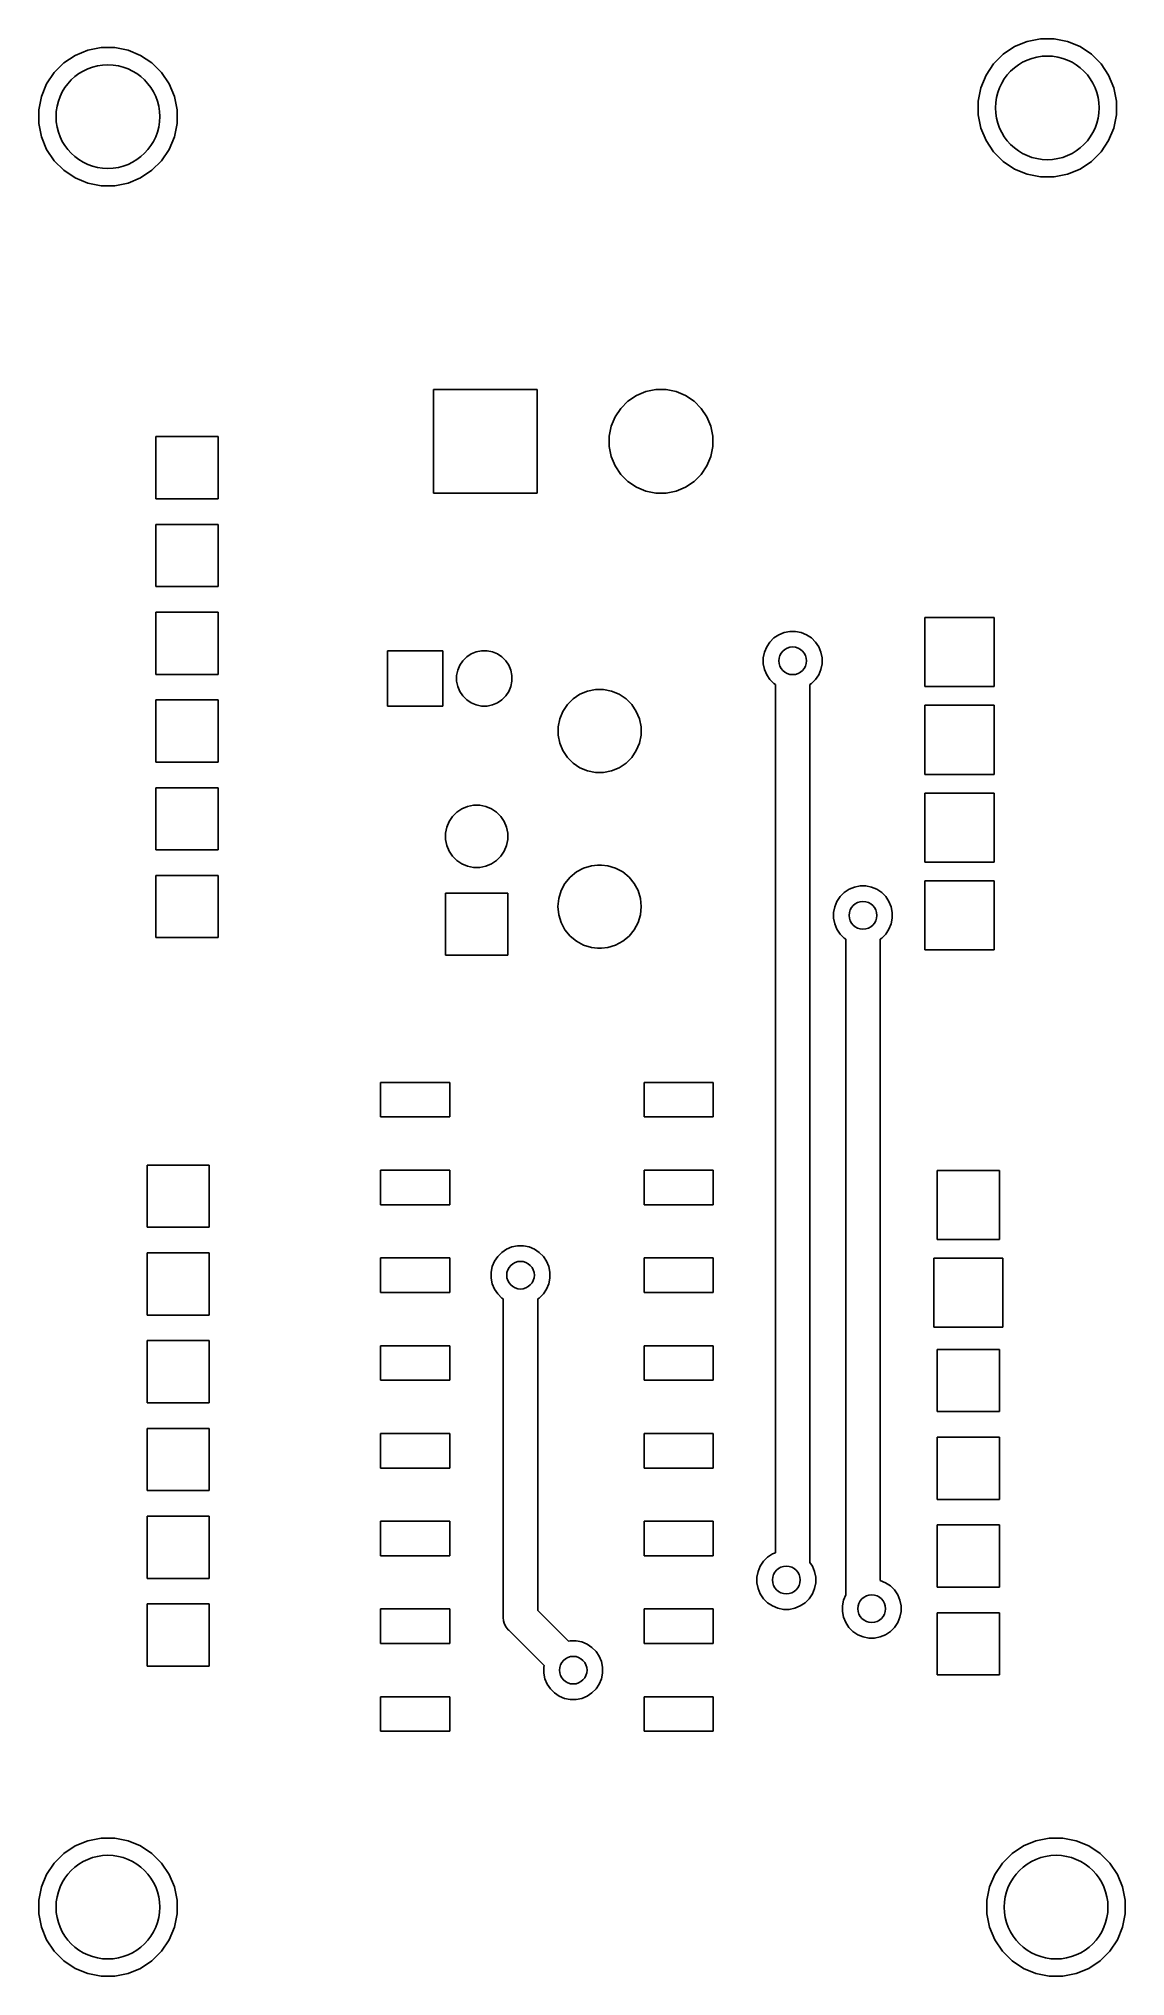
# Model space of a CAD drawing. Extents: x 88.7 to 120.1, y -115.5 to -59.5.
import ezdxf

# ---------------------------------------------------------------- set-up
doc = ezdxf.new("R2010")
doc.units = 0
doc.header["$MEASUREMENT"] = 0
doc.layers.add('BLACK', color=7, linetype='CONTINUOUS')

msp = doc.modelspace()

# ---------------------------------------------------------------- linework, layer by layer
at = {"layer": 'BLACK', "linetype": 'CONTINUOUS'}
for p, q in [((89.4031, -60.1685), (89.7306, -59.9496)), ((89.7306, -59.9496), (90.0946, -59.7989)), ((90.0946, -59.7989), (90.481, -59.722)), ((90.481, -59.722), (90.875, -59.722)), ((90.875, -59.722), (91.2614, -59.7989)), ((91.2614, -59.7989), (91.6254, -59.9496)), ((91.6254, -59.9496), (91.9529, -60.1685)), ((116.302, -60.1931), (116.581, -59.9145)), ((116.581, -59.9145), (116.909, -59.6956)), ((116.909, -59.6956), (117.273, -59.5449)), ((117.273, -59.5449), (117.659, -59.468)), ((117.659, -59.468), (118.053, -59.468)), ((118.053, -59.468), (118.439, -59.5449)), ((118.439, -59.5449), (118.803, -59.6956)), ((118.803, -59.6956), (119.131, -59.9145)), ((119.131, -59.9145), (119.41, -60.1931)), ((88.9056, -60.7746), (89.1245, -60.4471)), ((89.1245, -60.4471), (89.4031, -60.1685)), ((91.9529, -60.1685), (92.2315, -60.4471)), ((92.2315, -60.4471), (92.4504, -60.7746)), ((115.933, -60.8846), (116.084, -60.5206)), ((116.084, -60.5206), (116.302, -60.1931)), ((119.41, -60.1931), (119.628, -60.5206)), ((119.628, -60.5206), (119.779, -60.8846)), ((88.7549, -61.1386), (88.9056, -60.7746)), ((92.4504, -60.7746), (92.6011, -61.1386)), ((115.856, -61.271), (115.933, -60.8846)), ((119.779, -60.8846), (119.856, -61.271)), ((88.678, -61.525), (88.7549, -61.1386)), ((88.678, -61.919), (88.678, -61.525)), ((92.6011, -61.1386), (92.678, -61.525)), ((92.678, -61.525), (92.678, -61.919)), ((115.856, -61.665), (115.856, -61.271)), ((115.933, -62.0514), (115.856, -61.665)), ((119.856, -61.665), (119.779, -62.0514)), ((119.856, -61.271), (119.856, -61.665)), ((88.7549, -62.3054), (88.678, -61.919)), ((92.678, -61.919), (92.6011, -62.3054)), ((116.084, -62.4154), (115.933, -62.0514)), ((119.779, -62.0514), (119.628, -62.4154)), ((88.9056, -62.6694), (88.7549, -62.3054)), ((89.1245, -62.9969), (88.9056, -62.6694)), ((92.4504, -62.6694), (92.2315, -62.9969)), ((92.6011, -62.3054), (92.4504, -62.6694)), ((116.302, -62.7429), (116.084, -62.4154)), ((116.581, -63.0215), (116.302, -62.7429)), ((119.41, -62.7429), (119.131, -63.0215)), ((119.628, -62.4154), (119.41, -62.7429)), ((89.4031, -63.2755), (89.1245, -62.9969)), ((89.7306, -63.4944), (89.4031, -63.2755)), ((91.9529, -63.2755), (91.6254, -63.4944)), ((92.2315, -62.9969), (91.9529, -63.2755)), ((116.909, -63.2404), (116.581, -63.0215)), ((117.273, -63.3911), (116.909, -63.2404)), ((118.803, -63.2404), (118.439, -63.3911)), ((119.131, -63.0215), (118.803, -63.2404)), ((90.0946, -63.6451), (89.7306, -63.4944)), ((90.481, -63.722), (90.0946, -63.6451)), ((90.875, -63.722), (90.481, -63.722)), ((91.2614, -63.6451), (90.875, -63.722)), ((91.6254, -63.4944), (91.2614, -63.6451)), ((117.659, -63.468), (117.273, -63.3911)), ((118.053, -63.468), (117.659, -63.468)), ((118.439, -63.3911), (118.053, -63.468)), ((100.1, -72.62), (100.1, -69.62)), ((100.1, -69.62), (103.1, -69.62)), ((103.1, -69.62), (103.1, -72.62)), ((105.515, -70.1638), (105.724, -69.9549)), ((105.724, -69.9549), (105.969, -69.7907)), ((105.969, -69.7907), (106.242, -69.6776)), ((106.242, -69.6776), (106.532, -69.62)), ((106.532, -69.62), (106.828, -69.62)), ((106.828, -69.62), (107.118, -69.6776)), ((107.118, -69.6776), (107.391, -69.7907)), ((107.391, -69.7907), (107.636, -69.9549)), ((107.636, -69.9549), (107.845, -70.1638)), ((105.238, -70.6825), (105.351, -70.4095)), ((105.351, -70.4095), (105.515, -70.1638)), ((107.845, -70.1638), (108.009, -70.4095)), ((108.009, -70.4095), (108.122, -70.6825)), ((92.064, -72.782), (92.064, -70.982)), ((92.064, -70.982), (93.864, -70.982)), ((93.864, -70.982), (93.864, -72.782)), ((105.18, -70.9723), (105.238, -70.6825)), ((105.18, -71.2677), (105.18, -70.9723)), ((108.122, -70.6825), (108.18, -70.9723)), ((108.18, -70.9723), (108.18, -71.2677)), ((105.238, -71.5575), (105.18, -71.2677)), ((105.351, -71.8305), (105.238, -71.5575)), ((108.122, -71.5575), (108.009, -71.8305)), ((108.18, -71.2677), (108.122, -71.5575)), ((105.515, -72.0762), (105.351, -71.8305)), ((105.724, -72.2851), (105.515, -72.0762)), ((105.969, -72.4493), (105.724, -72.2851)), ((107.636, -72.2851), (107.391, -72.4493)), ((107.845, -72.0762), (107.636, -72.2851)), ((108.009, -71.8305), (107.845, -72.0762)), ((93.864, -72.782), (92.064, -72.782)), ((103.1, -72.62), (100.1, -72.62)), ((106.242, -72.5624), (105.969, -72.4493)), ((106.532, -72.62), (106.242, -72.5624)), ((106.828, -72.62), (106.532, -72.62)), ((107.118, -72.5624), (106.828, -72.62)), ((107.391, -72.4493), (107.118, -72.5624)), ((92.064, -75.322), (92.064, -73.522)), ((92.064, -73.522), (93.864, -73.522)), ((93.864, -73.522), (93.864, -75.322)), ((93.864, -75.322), (92.064, -75.322)), ((92.064, -77.862), (92.064, -76.062)), ((92.064, -76.062), (93.864, -76.062)), ((93.864, -76.062), (93.864, -77.862)), ((114.316, -78.216), (114.316, -76.216)), ((114.316, -76.216), (116.316, -76.216)), ((116.316, -76.216), (116.316, -78.216)), ((109.83, -76.9282), (109.948, -76.8098)), ((109.948, -76.8098), (110.087, -76.7167)), ((110.087, -76.7167), (110.242, -76.6527)), ((110.242, -76.6527), (110.406, -76.62)), ((110.406, -76.62), (110.574, -76.62)), ((110.574, -76.62), (110.738, -76.6527)), ((110.738, -76.6527), (110.893, -76.7167)), ((110.893, -76.7167), (111.032, -76.8098)), ((111.032, -76.8098), (111.15, -76.9282)), ((98.768, -78.778), (98.768, -77.178)), ((98.768, -77.178), (100.368, -77.178)), ((100.368, -77.178), (100.368, -78.778)), ((100.947, -77.468), (101.058, -77.3566)), ((101.058, -77.3566), (101.189, -77.269)), ((101.189, -77.269), (101.335, -77.2087)), ((101.335, -77.2087), (101.489, -77.178)), ((101.489, -77.178), (101.647, -77.178)), ((101.647, -77.178), (101.801, -77.2087)), ((101.801, -77.2087), (101.947, -77.269)), ((101.947, -77.269), (102.078, -77.3566)), ((102.078, -77.3566), (102.189, -77.468)), ((109.64, -77.3863), (109.673, -77.2221)), ((109.673, -77.2221), (109.737, -77.0674)), ((109.737, -77.0674), (109.83, -76.9282)), ((111.15, -76.9282), (111.243, -77.0674)), ((111.243, -77.0674), (111.307, -77.2221)), ((111.307, -77.2221), (111.34, -77.3863)), ((93.864, -77.862), (92.064, -77.862)), ((100.768, -77.8992), (100.799, -77.7446)), ((100.768, -78.0568), (100.768, -77.8992)), ((100.799, -77.7446), (100.859, -77.5991)), ((100.859, -77.5991), (100.947, -77.468)), ((102.189, -77.468), (102.277, -77.5991)), ((102.277, -77.5991), (102.337, -77.7446)), ((102.337, -77.7446), (102.368, -77.8992)), ((102.368, -77.8992), (102.368, -78.0568)), ((109.64, -77.5537), (109.64, -77.3863)), ((109.673, -77.7179), (109.64, -77.5537)), ((109.737, -77.8726), (109.673, -77.7179)), ((109.83, -78.0118), (109.737, -77.8726)), ((111.243, -77.8726), (111.15, -78.0118)), ((111.307, -77.7179), (111.243, -77.8726)), ((111.34, -77.5537), (111.307, -77.7179)), ((111.34, -77.3863), (111.34, -77.5537)), ((100.799, -78.2114), (100.768, -78.0568)), ((100.859, -78.3569), (100.799, -78.2114)), ((100.947, -78.488), (100.859, -78.3569)), ((101.058, -78.5994), (100.947, -78.488)), ((102.189, -78.488), (102.078, -78.5994)), ((102.277, -78.3569), (102.189, -78.488)), ((102.337, -78.2114), (102.277, -78.3569)), ((102.368, -78.0568), (102.337, -78.2114)), ((104.137, -78.5699), (104.334, -78.4386)), ((104.334, -78.4386), (104.552, -78.3481)), ((104.552, -78.3481), (104.784, -78.302)), ((104.784, -78.302), (105.02, -78.302)), ((105.02, -78.302), (105.252, -78.3481)), ((105.252, -78.3481), (105.47, -78.4386)), ((105.47, -78.4386), (105.667, -78.5699)), ((109.948, -78.1302), (109.83, -78.0118)), ((109.99, -78.1582), (109.948, -78.1302)), ((109.99, -103.281), (109.99, -78.1582)), ((111.032, -78.1302), (110.99, -78.1582)), ((110.99, -78.1582), (110.99, -103.564)), ((111.15, -78.0118), (111.032, -78.1302)), ((116.316, -78.216), (114.316, -78.216)), ((92.064, -80.402), (92.064, -78.602)), ((92.064, -78.602), (93.864, -78.602)), ((93.864, -78.602), (93.864, -80.402)), ((100.368, -78.778), (98.768, -78.778)), ((101.189, -78.687), (101.058, -78.5994)), ((101.335, -78.7473), (101.189, -78.687)), ((101.489, -78.778), (101.335, -78.7473)), ((101.647, -78.778), (101.489, -78.778)), ((101.801, -78.7473), (101.647, -78.778)), ((101.947, -78.687), (101.801, -78.7473)), ((102.078, -78.5994), (101.947, -78.687)), ((103.748, -79.152), (103.839, -78.9336)), ((103.839, -78.9336), (103.97, -78.737)), ((103.97, -78.737), (104.137, -78.5699)), ((105.667, -78.5699), (105.834, -78.737)), ((105.834, -78.737), (105.965, -78.9336)), ((105.965, -78.9336), (106.056, -79.152)), ((114.316, -80.756), (114.316, -78.756)), ((114.316, -78.756), (116.316, -78.756)), ((116.316, -78.756), (116.316, -80.756)), ((103.702, -79.3838), (103.748, -79.152)), ((103.702, -79.6202), (103.702, -79.3838)), ((106.056, -79.152), (106.102, -79.3838)), ((106.102, -79.3838), (106.102, -79.6202)), ((103.748, -79.852), (103.702, -79.6202)), ((103.839, -80.0704), (103.748, -79.852)), ((103.97, -80.267), (103.839, -80.0704)), ((105.965, -80.0704), (105.834, -80.267)), ((106.056, -79.852), (105.965, -80.0704)), ((106.102, -79.6202), (106.056, -79.852)), ((93.864, -80.402), (92.064, -80.402)), ((104.137, -80.4341), (103.97, -80.267)), ((104.334, -80.5654), (104.137, -80.4341)), ((104.552, -80.6559), (104.334, -80.5654)), ((104.784, -80.702), (104.552, -80.6559)), ((105.02, -80.702), (104.784, -80.702)), ((105.252, -80.6559), (105.02, -80.702)), ((105.47, -80.5654), (105.252, -80.6559)), ((105.667, -80.4341), (105.47, -80.5654)), ((105.834, -80.267), (105.667, -80.4341)), ((92.064, -82.942), (92.064, -81.142)), ((92.064, -81.142), (93.864, -81.142)), ((93.864, -81.142), (93.864, -82.942)), ((116.316, -80.756), (114.316, -80.756)), ((114.316, -83.296), (114.316, -81.296)), ((114.316, -81.296), (116.316, -81.296)), ((116.316, -81.296), (116.316, -83.296)), ((100.647, -81.9763), (100.772, -81.8509)), ((100.772, -81.8509), (100.92, -81.7524)), ((100.92, -81.7524), (101.083, -81.6846)), ((101.083, -81.6846), (101.257, -81.65)), ((101.257, -81.65), (101.435, -81.65)), ((101.435, -81.65), (101.609, -81.6846)), ((101.609, -81.6846), (101.772, -81.7524)), ((101.772, -81.7524), (101.92, -81.8509)), ((101.92, -81.8509), (102.045, -81.9763)), ((100.446, -82.4614), (100.481, -82.2875)), ((100.481, -82.2875), (100.548, -82.1237)), ((100.548, -82.1237), (100.647, -81.9763)), ((102.045, -81.9763), (102.144, -82.1237)), ((102.144, -82.1237), (102.211, -82.2875)), ((102.211, -82.2875), (102.246, -82.4614)), ((93.864, -82.942), (92.064, -82.942)), ((100.446, -82.6386), (100.446, -82.4614)), ((100.481, -82.8125), (100.446, -82.6386)), ((100.548, -82.9763), (100.481, -82.8125)), ((100.647, -83.1237), (100.548, -82.9763)), ((102.144, -82.9763), (102.045, -83.1237)), ((102.211, -82.8125), (102.144, -82.9763)), ((102.246, -82.6386), (102.211, -82.8125)), ((102.246, -82.4614), (102.246, -82.6386)), ((100.772, -83.2491), (100.647, -83.1237)), ((100.92, -83.3476), (100.772, -83.2491)), ((101.083, -83.4154), (100.92, -83.3476)), ((101.257, -83.45), (101.083, -83.4154)), ((101.435, -83.45), (101.257, -83.45)), ((101.609, -83.4154), (101.435, -83.45)), ((101.772, -83.3476), (101.609, -83.4154)), ((101.92, -83.2491), (101.772, -83.3476)), ((102.045, -83.1237), (101.92, -83.2491)), ((104.232, -83.5794), (104.441, -83.468)), ((104.441, -83.468), (104.667, -83.3994)), ((104.667, -83.3994), (104.843, -83.382)), ((104.843, -83.382), (104.961, -83.382)), ((104.961, -83.382), (105.137, -83.3994)), ((105.137, -83.3994), (105.363, -83.468)), ((105.363, -83.468), (105.572, -83.5794)), ((116.316, -83.296), (114.316, -83.296)), ((92.064, -85.482), (92.064, -83.682)), ((92.064, -83.682), (93.864, -83.682)), ((93.864, -83.682), (93.864, -85.482)), ((103.788, -84.1206), (103.899, -83.9121)), ((103.899, -83.9121), (104.049, -83.7294)), ((104.049, -83.7294), (104.232, -83.5794)), ((105.572, -83.5794), (105.755, -83.7294)), ((105.755, -83.7294), (105.905, -83.9121)), ((105.905, -83.9121), (106.016, -84.1206)), ((111.98, -84.1758), (112.119, -84.0827)), ((112.119, -84.0827), (112.274, -84.0187)), ((112.274, -84.0187), (112.438, -83.986)), ((112.438, -83.986), (112.606, -83.986)), ((112.606, -83.986), (112.77, -84.0187)), ((112.77, -84.0187), (112.925, -84.0827)), ((112.925, -84.0827), (113.064, -84.1758)), ((114.316, -85.836), (114.316, -83.836)), ((114.316, -83.836), (116.316, -83.836)), ((116.316, -83.836), (116.316, -85.836)), ((100.446, -85.99), (100.446, -84.19)), ((100.446, -84.19), (102.246, -84.19)), ((102.246, -84.19), (102.246, -85.99)), ((103.696, -84.582), (103.719, -84.3468)), ((103.719, -84.8172), (103.696, -84.582)), ((103.719, -84.3468), (103.788, -84.1206)), ((106.016, -84.1206), (106.085, -84.3468)), ((106.085, -84.3468), (106.108, -84.582)), ((106.108, -84.582), (106.085, -84.8172)), ((111.672, -84.7523), (111.705, -84.5881)), ((111.705, -84.5881), (111.769, -84.4334)), ((111.769, -84.4334), (111.862, -84.2942)), ((111.862, -84.2942), (111.98, -84.1758)), ((113.064, -84.1758), (113.182, -84.2942)), ((113.182, -84.2942), (113.275, -84.4334)), ((113.275, -84.4334), (113.339, -84.5881)), ((113.339, -84.5881), (113.372, -84.7523)), ((103.788, -85.0434), (103.719, -84.8172)), ((103.899, -85.2519), (103.788, -85.0434)), ((106.016, -85.0434), (105.905, -85.2519)), ((106.085, -84.8172), (106.016, -85.0434)), ((111.672, -84.9197), (111.672, -84.7523)), ((111.705, -85.0839), (111.672, -84.9197)), ((111.769, -85.2386), (111.705, -85.0839)), ((113.339, -85.0839), (113.275, -85.2386)), ((113.372, -84.9197), (113.339, -85.0839)), ((113.372, -84.7523), (113.372, -84.9197)), ((93.864, -85.482), (92.064, -85.482)), ((104.049, -85.4346), (103.899, -85.2519)), ((104.232, -85.5846), (104.049, -85.4346)), ((104.441, -85.696), (104.232, -85.5846)), ((104.667, -85.7646), (104.441, -85.696)), ((104.843, -85.782), (104.667, -85.7646)), ((104.961, -85.782), (104.843, -85.782)), ((105.137, -85.7646), (104.961, -85.782)), ((105.363, -85.696), (105.137, -85.7646)), ((105.572, -85.5846), (105.363, -85.696)), ((105.755, -85.4346), (105.572, -85.5846)), ((105.905, -85.2519), (105.755, -85.4346)), ((111.862, -85.3778), (111.769, -85.2386)), ((111.98, -85.4962), (111.862, -85.3778)), ((112.022, -85.5242), (111.98, -85.4962)), ((112.022, -104.501), (112.022, -85.5242)), ((113.064, -85.4962), (113.022, -85.5242)), ((113.022, -85.5242), (113.022, -104.084)), ((113.182, -85.3778), (113.064, -85.4962)), ((113.275, -85.2386), (113.182, -85.3778)), ((102.246, -85.99), (100.446, -85.99)), ((116.316, -85.836), (114.316, -85.836)), ((98.568, -90.67), (98.568, -89.67)), ((98.568, -89.67), (100.568, -89.67)), ((100.568, -89.67), (100.568, -90.67)), ((106.188, -90.67), (106.188, -89.67)), ((106.188, -89.67), (108.188, -89.67)), ((108.188, -89.67), (108.188, -90.67)), ((100.568, -90.67), (98.568, -90.67)), ((108.188, -90.67), (106.188, -90.67)), ((91.81, -93.864), (91.81, -92.064)), ((91.81, -92.064), (93.61, -92.064)), ((93.61, -92.064), (93.61, -93.864)), ((98.568, -93.21), (98.568, -92.21)), ((98.568, -92.21), (100.568, -92.21)), ((100.568, -92.21), (100.568, -93.21)), ((106.188, -93.21), (106.188, -92.21)), ((106.188, -92.21), (108.188, -92.21)), ((108.188, -92.21), (108.188, -93.21)), ((114.67, -94.218), (114.67, -92.218)), ((114.67, -92.218), (116.47, -92.218)), ((116.47, -92.218), (116.47, -94.218)), ((100.568, -93.21), (98.568, -93.21)), ((108.188, -93.21), (106.188, -93.21)), ((93.61, -93.864), (91.81, -93.864)), ((91.81, -96.404), (91.81, -94.604)), ((91.81, -94.604), (93.61, -94.604)), ((93.61, -94.604), (93.61, -96.404)), ((98.568, -95.75), (98.568, -94.75)), ((98.568, -94.75), (100.568, -94.75)), ((100.568, -94.75), (100.568, -95.75)), ((101.863, -94.8474), (101.956, -94.7082)), ((101.956, -94.7082), (102.074, -94.5898)), ((102.074, -94.5898), (102.213, -94.4967)), ((102.213, -94.4967), (102.368, -94.4327)), ((102.368, -94.4327), (102.532, -94.4)), ((102.532, -94.4), (102.7, -94.4)), ((102.7, -94.4), (102.864, -94.4327)), ((102.864, -94.4327), (103.019, -94.4967)), ((103.019, -94.4967), (103.158, -94.5898)), ((103.158, -94.5898), (103.276, -94.7082)), ((103.276, -94.7082), (103.369, -94.8474)), ((106.188, -95.75), (106.188, -94.75)), ((106.188, -94.75), (108.188, -94.75)), ((108.188, -94.75), (108.188, -95.75)), ((114.57, -96.758), (114.57, -94.758)), ((114.57, -94.758), (116.57, -94.758)), ((116.47, -94.218), (114.67, -94.218)), ((116.57, -94.758), (116.57, -96.758)), ((101.766, -95.1663), (101.799, -95.0021)), ((101.766, -95.3337), (101.766, -95.1663)), ((101.799, -95.0021), (101.863, -94.8474)), ((103.369, -94.8474), (103.433, -95.0021)), ((103.433, -95.0021), (103.466, -95.1663)), ((103.466, -95.1663), (103.466, -95.3337)), ((100.568, -95.75), (98.568, -95.75)), ((101.799, -95.4979), (101.766, -95.3337)), ((101.863, -95.6526), (101.799, -95.4979)), ((101.956, -95.7918), (101.863, -95.6526)), ((102.074, -95.9102), (101.956, -95.7918)), ((103.276, -95.7918), (103.158, -95.9102)), ((103.369, -95.6526), (103.276, -95.7918)), ((103.433, -95.4979), (103.369, -95.6526)), ((103.466, -95.3337), (103.433, -95.4979)), ((108.188, -95.75), (106.188, -95.75)), ((93.61, -96.404), (91.81, -96.404)), ((102.116, -95.9382), (102.074, -95.9102)), ((102.116, -105.131), (102.116, -95.9382)), ((103.158, -95.9102), (103.116, -95.9382)), ((103.116, -95.9382), (103.116, -104.949)), ((116.57, -96.758), (114.57, -96.758)), ((91.81, -98.944), (91.81, -97.144)), ((91.81, -97.144), (93.61, -97.144)), ((93.61, -97.144), (93.61, -98.944)), ((98.568, -98.29), (98.568, -97.29)), ((98.568, -97.29), (100.568, -97.29)), ((100.568, -97.29), (100.568, -98.29)), ((106.188, -98.29), (106.188, -97.29)), ((106.188, -97.29), (108.188, -97.29)), ((108.188, -97.29), (108.188, -98.29)), ((114.67, -99.198), (114.67, -97.398)), ((114.67, -97.398), (116.47, -97.398)), ((116.47, -97.398), (116.47, -99.198)), ((100.568, -98.29), (98.568, -98.29)), ((108.188, -98.29), (106.188, -98.29)), ((93.61, -98.944), (91.81, -98.944)), ((116.47, -99.198), (114.67, -99.198)), ((91.81, -101.484), (91.81, -99.684)), ((91.81, -99.684), (93.61, -99.684)), ((93.61, -99.684), (93.61, -101.484)), ((98.568, -100.83), (98.568, -99.83)), ((98.568, -99.83), (100.568, -99.83)), ((100.568, -99.83), (100.568, -100.83)), ((106.188, -100.83), (106.188, -99.83)), ((106.188, -99.83), (108.188, -99.83)), ((108.188, -99.83), (108.188, -100.83)), ((114.67, -101.738), (114.67, -99.938)), ((114.67, -99.938), (116.47, -99.938)), ((116.47, -99.938), (116.47, -101.738)), ((100.568, -100.83), (98.568, -100.83)), ((108.188, -100.83), (106.188, -100.83)), ((93.61, -101.484), (91.81, -101.484)), ((116.47, -101.738), (114.67, -101.738)), ((91.81, -104.024), (91.81, -102.224)), ((91.81, -102.224), (93.61, -102.224)), ((93.61, -102.224), (93.61, -104.024)), ((98.568, -103.37), (98.568, -102.37)), ((98.568, -102.37), (100.568, -102.37)), ((100.568, -102.37), (100.568, -103.37)), ((106.188, -103.37), (106.188, -102.37)), ((106.188, -102.37), (108.188, -102.37)), ((108.188, -102.37), (108.188, -103.37)), ((114.67, -104.278), (114.67, -102.478)), ((114.67, -102.478), (116.47, -102.478)), ((116.47, -102.478), (116.47, -104.278)), ((100.568, -103.37), (98.568, -103.37)), ((108.188, -103.37), (106.188, -103.37)), ((109.489, -103.822), (109.553, -103.667)), ((109.553, -103.667), (109.646, -103.528)), ((109.646, -103.528), (109.764, -103.41)), ((109.764, -103.41), (109.903, -103.317)), ((109.903, -103.317), (109.99, -103.281)), ((110.99, -103.564), (111.059, -103.667)), ((111.059, -103.667), (111.123, -103.822)), ((93.61, -104.024), (91.81, -104.024)), ((109.456, -103.986), (109.489, -103.822)), ((109.456, -104.154), (109.456, -103.986)), ((109.489, -104.318), (109.456, -104.154)), ((111.123, -103.822), (111.156, -103.986)), ((111.156, -104.154), (111.123, -104.318)), ((111.156, -103.986), (111.156, -104.154)), ((113.022, -104.084), (113.024, -104.085)), ((113.024, -104.085), (113.179, -104.149)), ((113.179, -104.149), (113.318, -104.242)), ((113.318, -104.242), (113.436, -104.36)), ((116.47, -104.278), (114.67, -104.278)), ((91.81, -106.564), (91.81, -104.764)), ((91.81, -104.764), (93.61, -104.764)), ((93.61, -104.764), (93.61, -106.564)), ((109.553, -104.473), (109.489, -104.318)), ((109.646, -104.612), (109.553, -104.473)), ((109.764, -104.73), (109.646, -104.612)), ((109.903, -104.823), (109.764, -104.73)), ((110.058, -104.887), (109.903, -104.823)), ((110.709, -104.823), (110.554, -104.887)), ((110.848, -104.73), (110.709, -104.823)), ((110.966, -104.612), (110.848, -104.73)), ((111.059, -104.473), (110.966, -104.612)), ((111.123, -104.318), (111.059, -104.473)), ((111.926, -104.818), (111.959, -104.654)), ((111.926, -104.986), (111.926, -104.818)), ((111.959, -104.654), (112.022, -104.501)), ((113.436, -104.36), (113.529, -104.499)), ((113.529, -104.499), (113.593, -104.654)), ((113.593, -104.654), (113.626, -104.818)), ((113.626, -104.818), (113.626, -104.986)), ((98.568, -105.91), (98.568, -104.91)), ((98.568, -104.91), (100.568, -104.91)), ((100.568, -104.91), (100.568, -105.91)), ((102.114, -105.156), (102.116, -105.131)), ((102.123, -105.254), (102.114, -105.156)), ((102.143, -105.32), (102.123, -105.254)), ((102.152, -105.348), (102.143, -105.32)), ((102.198, -105.435), (102.152, -105.348)), ((103.116, -104.949), (104.007, -105.84)), ((106.188, -105.91), (106.188, -104.91)), ((106.188, -104.91), (108.188, -104.91)), ((108.188, -104.91), (108.188, -105.91)), ((110.222, -104.92), (110.058, -104.887)), ((110.39, -104.92), (110.222, -104.92)), ((110.554, -104.887), (110.39, -104.92)), ((111.959, -105.15), (111.926, -104.986)), ((112.023, -105.305), (111.959, -105.15)), ((112.116, -105.444), (112.023, -105.305)), ((113.529, -105.305), (113.436, -105.444)), ((113.593, -105.15), (113.529, -105.305)), ((113.626, -104.986), (113.593, -105.15)), ((114.67, -106.818), (114.67, -105.018)), ((114.67, -105.018), (116.47, -105.018)), ((116.47, -105.018), (116.47, -106.818)), ((100.568, -105.91), (98.568, -105.91)), ((102.261, -105.511), (102.198, -105.435)), ((102.28, -105.527), (102.261, -105.511)), ((103.3, -106.547), (102.28, -105.527)), ((104.007, -105.84), (104.056, -105.83)), ((104.056, -105.83), (104.224, -105.83)), ((104.224, -105.83), (104.388, -105.863)), ((104.388, -105.863), (104.543, -105.927)), ((104.543, -105.927), (104.682, -106.02)), ((108.188, -105.91), (106.188, -105.91)), ((112.234, -105.562), (112.116, -105.444)), ((112.373, -105.655), (112.234, -105.562)), ((112.528, -105.719), (112.373, -105.655)), ((112.692, -105.752), (112.528, -105.719)), ((112.86, -105.752), (112.692, -105.752)), ((113.024, -105.719), (112.86, -105.752)), ((113.179, -105.655), (113.024, -105.719)), ((113.318, -105.562), (113.179, -105.655)), ((113.436, -105.444), (113.318, -105.562)), ((104.682, -106.02), (104.8, -106.138)), ((104.8, -106.138), (104.893, -106.277)), ((104.893, -106.277), (104.957, -106.432)), ((104.957, -106.432), (104.99, -106.596)), ((93.61, -106.564), (91.81, -106.564)), ((103.29, -106.596), (103.3, -106.547)), ((103.29, -106.764), (103.29, -106.596)), ((103.323, -106.928), (103.29, -106.764)), ((103.387, -107.083), (103.323, -106.928)), ((103.48, -107.222), (103.387, -107.083)), ((104.893, -107.083), (104.8, -107.222)), ((104.957, -106.928), (104.893, -107.083)), ((104.99, -106.764), (104.957, -106.928)), ((104.99, -106.596), (104.99, -106.764)), ((116.47, -106.818), (114.67, -106.818)), ((98.568, -108.45), (98.568, -107.45)), ((98.568, -107.45), (100.568, -107.45)), ((100.568, -107.45), (100.568, -108.45)), ((103.598, -107.34), (103.48, -107.222)), ((103.737, -107.433), (103.598, -107.34)), ((103.892, -107.497), (103.737, -107.433)), ((104.056, -107.53), (103.892, -107.497)), ((104.224, -107.53), (104.056, -107.53)), ((104.388, -107.497), (104.224, -107.53)), ((104.543, -107.433), (104.388, -107.497)), ((104.682, -107.34), (104.543, -107.433)), ((104.8, -107.222), (104.682, -107.34)), ((106.188, -108.45), (106.188, -107.45)), ((106.188, -107.45), (108.188, -107.45)), ((108.188, -107.45), (108.188, -108.45)), ((100.568, -108.45), (98.568, -108.45)), ((108.188, -108.45), (106.188, -108.45)), ((90.0946, -111.615), (90.481, -111.538)), ((90.481, -111.538), (90.875, -111.538)), ((90.875, -111.538), (91.2614, -111.615)), ((117.527, -111.615), (117.913, -111.538)), ((117.913, -111.538), (118.307, -111.538)), ((118.307, -111.538), (118.693, -111.615)), ((89.1245, -112.263), (89.4031, -111.984)), ((89.4031, -111.984), (89.7306, -111.766)), ((89.7306, -111.766), (90.0946, -111.615)), ((91.2614, -111.615), (91.6254, -111.766)), ((91.6254, -111.766), (91.9529, -111.984)), ((91.9529, -111.984), (92.2315, -112.263)), ((116.556, -112.263), (116.835, -111.984)), ((116.835, -111.984), (117.163, -111.766)), ((117.163, -111.766), (117.527, -111.615)), ((118.693, -111.615), (119.057, -111.766)), ((119.057, -111.766), (119.385, -111.984)), ((119.385, -111.984), (119.664, -112.263)), ((88.7549, -112.955), (88.9056, -112.591)), ((88.9056, -112.591), (89.1245, -112.263)), ((92.2315, -112.263), (92.4504, -112.591)), ((92.4504, -112.591), (92.6011, -112.955)), ((116.187, -112.955), (116.338, -112.591)), ((116.338, -112.591), (116.556, -112.263)), ((119.664, -112.263), (119.882, -112.591)), ((119.882, -112.591), (120.033, -112.955)), ((88.678, -113.341), (88.7549, -112.955)), ((92.6011, -112.955), (92.678, -113.341)), ((116.11, -113.341), (116.187, -112.955)), ((120.033, -112.955), (120.11, -113.341)), ((88.678, -113.735), (88.678, -113.341)), ((88.7549, -114.121), (88.678, -113.735)), ((92.678, -113.735), (92.6011, -114.121)), ((92.678, -113.341), (92.678, -113.735)), ((116.11, -113.735), (116.11, -113.341)), ((116.187, -114.121), (116.11, -113.735)), ((120.11, -113.735), (120.033, -114.121)), ((120.11, -113.341), (120.11, -113.735)), ((88.9056, -114.485), (88.7549, -114.121)), ((92.6011, -114.121), (92.4504, -114.485)), ((116.338, -114.485), (116.187, -114.121)), ((120.033, -114.121), (119.882, -114.485)), ((89.1245, -114.813), (88.9056, -114.485)), ((89.4031, -115.092), (89.1245, -114.813)), ((92.2315, -114.813), (91.9529, -115.092)), ((92.4504, -114.485), (92.2315, -114.813)), ((116.556, -114.813), (116.338, -114.485)), ((116.835, -115.092), (116.556, -114.813)), ((119.664, -114.813), (119.385, -115.092)), ((119.882, -114.485), (119.664, -114.813)), ((89.7306, -115.31), (89.4031, -115.092)), ((90.0946, -115.461), (89.7306, -115.31)), ((90.481, -115.538), (90.0946, -115.461)), ((91.2614, -115.461), (90.875, -115.538)), ((91.6254, -115.31), (91.2614, -115.461)), ((91.9529, -115.092), (91.6254, -115.31)), ((117.163, -115.31), (116.835, -115.092)), ((117.527, -115.461), (117.163, -115.31)), ((117.913, -115.538), (117.527, -115.461)), ((118.693, -115.461), (118.307, -115.538)), ((119.057, -115.31), (118.693, -115.461)), ((119.385, -115.092), (119.057, -115.31)), ((90.875, -115.538), (90.481, -115.538)), ((118.307, -115.538), (117.913, -115.538))]:
    msp.add_line(p, q, dxfattribs=at)
at = {"layer": 'BLACK'}
for centre, radius in [((117.856, -61.468), 1.5), ((90.678, -61.722), 1.5), ((110.49, -77.47), 0.4), ((112.522, -84.836), 0.4), ((102.616, -95.25), 0.4), ((110.306, -104.07), 0.4), ((112.776, -104.902), 0.4), ((104.14, -106.68), 0.4), ((90.678, -113.538), 1.5), ((118.11, -113.538), 1.5)]:
    msp.add_circle(centre, radius, dxfattribs=at)

doc.saveas('drawing.dxf')
